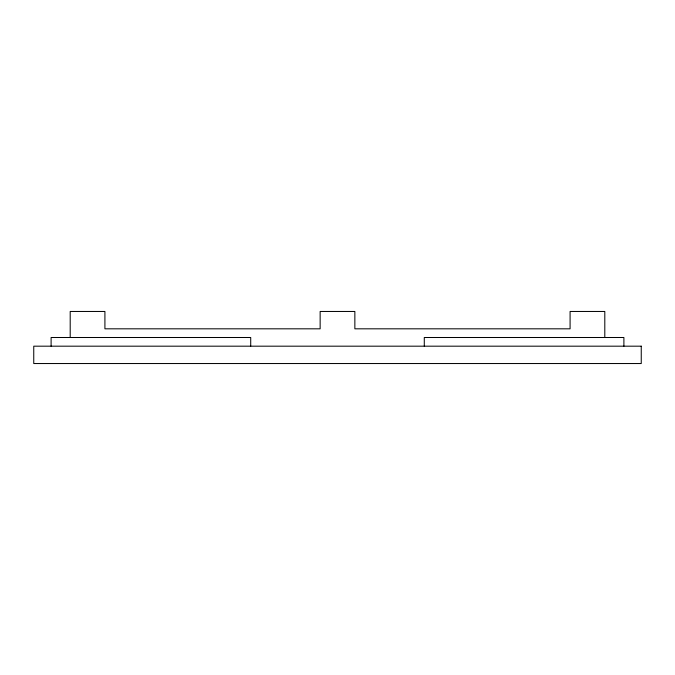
<?xml version="1.0" encoding="UTF-8"?>
<svg xmlns="http://www.w3.org/2000/svg" width="675" height="675" viewBox="0 0 675 675"><rect width="100%" height="100%" fill="white"/><g stroke="black" fill="none" stroke-linecap="round" stroke-linejoin="round"><path stroke-width="1.01" d="M623.894 346.182L623.894 337.5L424.288 337.5L424.288 346.182M604.8 337.5L604.8 311.462L570.088 311.462L570.088 328.818L354.856 328.818L354.856 311.462L320.144 311.462L320.144 328.818L104.912 328.818L104.912 311.462L70.2 311.462L70.2 337.5M250.712 346.182L250.712 337.5L51.106 337.5L51.106 346.182M641.25 346.182L33.75 346.182L33.75 363.538L641.25 363.538L641.25 346.182"/></g></svg>
